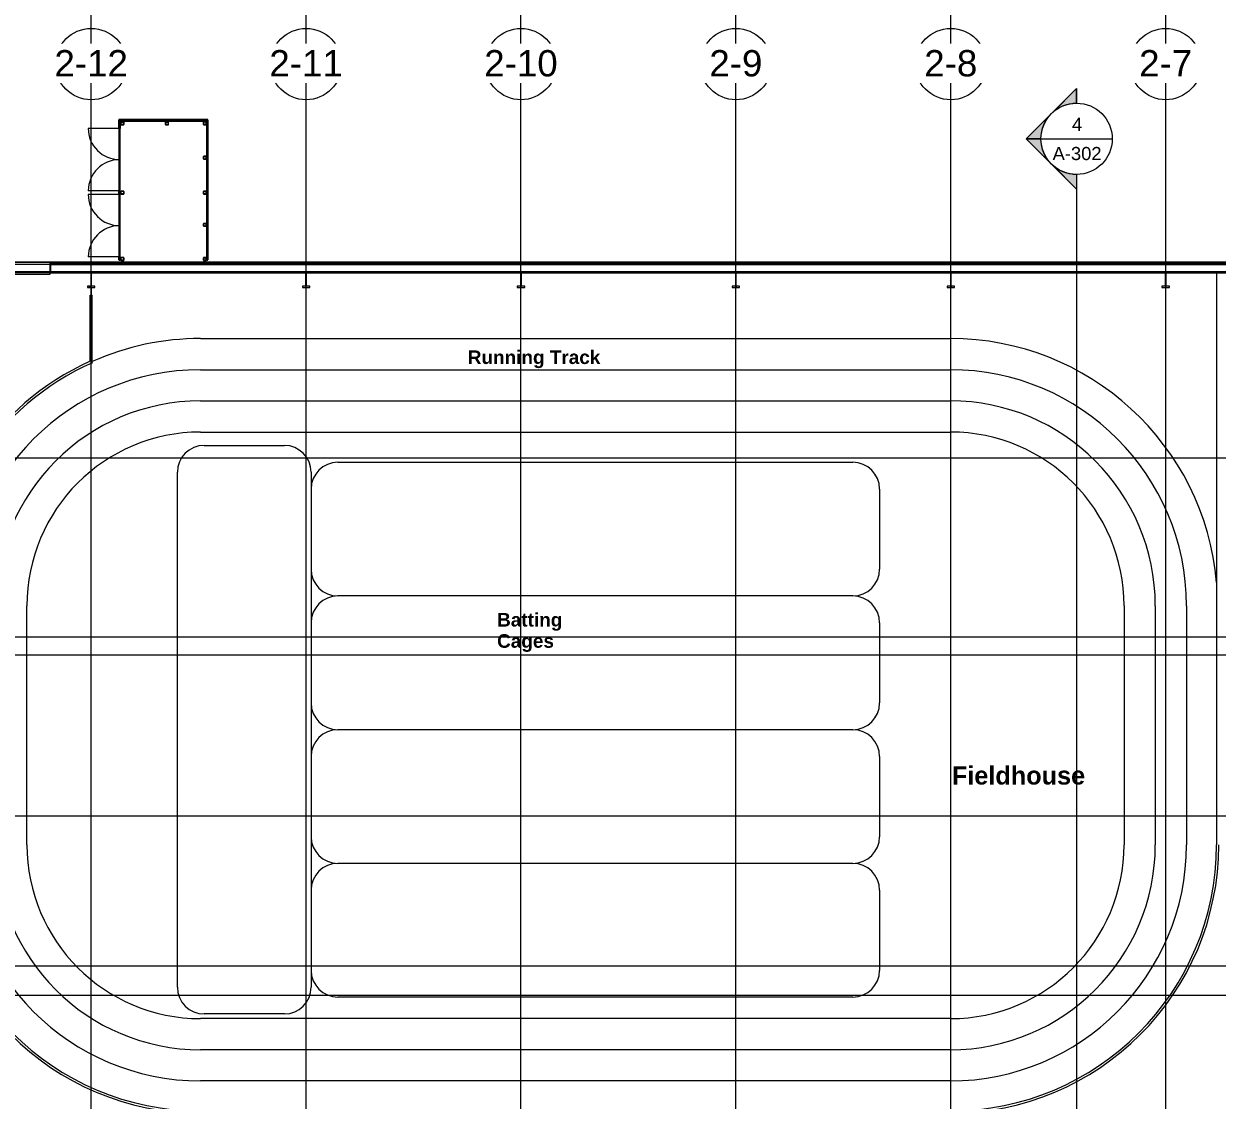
# Model space of a CAD drawing. Header units: inches. Extents: x 21341 to 27231, y -23509 to -20035.
# Drawn here: x 22995 to 24603, y -22250 to -20800 of the extents above; entities that cross this region are included whole.
import ezdxf

# ---------------------------------------------------------------- set-up
doc = ezdxf.new("R2010")
doc.units = ezdxf.units.IN
doc.header["$MEASUREMENT"] = 0
doc.linetypes.add('Grid Line 1_2_', pattern=[0.875, 0.5, -0.125, 0.125, -0.125])
for name, color, linetype, lineweight in [('A-DOOR', 31, 'Continuous', 9), ('A-FLOR', 192, 'Continuous', 9), ('A-FLOR-HRAL', 11, 'Continuous', 9), ('A-FLOR-OTLN', 90, 'Continuous', 9), ('A-WALL', 113, 'Continuous', 9), ('A-WALL-PATT', 111, 'Continuous', 25), ('C-BLDG-PADS', 91, 'Continuous', 9), ('C-TOPO', 7, 'Continuous', 9), ('G-ANNO-SYMB', 111, 'Continuous', 9), ('G-ANNO-TEXT', 231, 'Continuous', 9), ('L-SITE-WALL', 31, 'Continuous', 9), ('M-AREA-IDEN', 171, 'Continuous', 9), ('S-BEAM', 12, 'Continuous', 9), ('S-COLS', 52, 'Continuous', 9), ('S-GRID', 1, 'Continuous', 9), ('S-GRID-IDEN', 1, 'Continuous', 9)]:
    doc.layers.add(name, color=color, linetype=linetype, lineweight=lineweight)
doc.styles.add('Arial', font='arial.ttf', dxfattribs={"height": 35.407186})
doc.styles.add('Arial_1', font='arial.ttf', dxfattribs={"height": 17.703593})
doc.styles.add('Arial_B', font='arialbd.ttf', dxfattribs={"height": 18.265612})
doc.styles.add('Arial_B_1', font='arialbd.ttf', dxfattribs={"height": 24.354149})
pattern_1 = [(225, (24533.39, -22360.053), (19.00703, -19.00703), []), (225, (24533.39, -22388.853), (19.00703, -19.00703), [])]
pattern_2 = [(225, (24243.89, -22360.053), (19.00703, -19.00703), []), (225, (24243.89, -22388.853), (19.00703, -19.00703), [])]
pattern_3 = [(225, (23954.39, -22360.053), (19.00703, -19.00703), []), (225, (23954.39, -22388.853), (19.00703, -19.00703), [])]
pattern_4 = [(225, (23664.89, -22360.053), (19.00703, -19.00703), []), (225, (23664.89, -22388.853), (19.00703, -19.00703), [])]
pattern_5 = [(225, (23375.39, -22360.053), (19.00703, -19.00703), []), (225, (23375.39, -22388.853), (19.00703, -19.00703), [])]
pattern_6 = [(225, (23085.89, -22360.053), (19.00703, -19.00703), []), (225, (23085.89, -22388.853), (19.00703, -19.00703), [])]

# ---------------------------------------------------------------- blocks, each defined once
blk = doc.blocks.new('overhead door - one-983186-First Floor Plan')
at = {"layer": 'A-DOOR'}
for p, q in [((54, -7), (-54, -7)), ((-54, -7), (-54, -8.75)), ((-54, -8.75), (54, -8.75)), ((54, -8.75), (54, -7))]:
    blk.add_line(p, q, dxfattribs=at)
blk = doc.blocks.new('Top Rail Type - Top Rail_Internal_-939601-First Floor Plan')
at = {"layer": 'A-FLOR-HRAL'}
for p, q in [((24601.9, -21135.1), (24601.9, -21906.1)), ((23084.4, -21165.6), (23087.4, -21165.6)), ((23084.4, -21254.6), (23084.4, -21165.6)), ((23087.4, -21256.6), (23087.4, -21165.6))]:
    blk.add_line(p, q, dxfattribs=at)
for centre, radius, start, end in [((23233.3, -21584.1), 361.5, 114.3202, 180), ((23233.3, -21584.1), 358.5, 114.0064, 180), ((23233.3, -21906.1), 361.5, 180, 270), ((23233.3, -21906.1), 358.5, 180, 270), ((24243.4, -21906.1), 358.5, 270, 0), ((24243.4, -21906.1), 361.5, 270, 0)]:
    blk.add_arc(centre, radius, start, end, dxfattribs=at)
blk = doc.blocks.new('dumpster door - one-1001559-First Floor Plan')
at = {"layer": 'A-DOOR'}
for p, q in [((-42, 0.5), (42, 0.5)), ((-42, 0), (-42, -42)), ((42, 0), (42, -42)), ((42, -0.5), (-42, -0.5))]:
    blk.add_line(p, q, dxfattribs=at)
for centre, start, end in [((-42, 0), 270, 0), ((42, 0), 180, 270)]:
    blk.add_arc(centre, 42, start, end, dxfattribs=at)
blk = doc.blocks.new('HSS-Hollow Structural Section-Column - HSS4X4X1_4-1001889-First Floor Plan')
at = {"layer": 'S-COLS'}
h = blk.add_hatch(dxfattribs=at)
h.set_pattern_fill('FP_18', color=256, style=0, pattern_type=2)
h.set_pattern_definition([(225, (23127.985, -21116.928), (19.00703, -19.00703), []), (225, (23127.985, -21145.728), (19.00703, -19.00703), [])])
h.paths.add_polyline_path([(1.5, 2), (-1.5, 2), (-1.9, 1.9), (-2, 1.5), (-2, -1.5), (-1.9, -1.9), (-1.5, -2), (1.5, -2), (1.9, -1.9), (2, -1.5), (2, 1.5), (1.9, 1.9)], flags=0)
h.paths.add_polyline_path([(1.5, 1.8), (1.7, 1.7), (1.8, 1.5), (1.7, -1.7), (1.5, -1.8), (-1.7, -1.7), (-1.8, -1.5), (-1.7, 1.7), (-1.5, 1.8)], flags=0)
at = {"layer": 'S-COLS', "lineweight": 15}
for p, q in [((-2, 1.5), (-2, -1.5)), ((-1.8, -1.5), (-1.8, 1.5)), ((1.5, 2), (-1.5, 2)), ((-1.5, 1.8), (1.5, 1.8)), ((1.8, 1.5), (1.8, -1.5)), ((2, -1.5), (2, 1.5)), ((1.5, -1.8), (-1.5, -1.8)), ((-1.5, -2), (1.5, -2))]:
    blk.add_line(p, q, dxfattribs=at)
for centre, radius, start, end in [((-1.5, 1.5), 0.466, 90, 180), ((-1.5, 1.5), 0.233, 90, 180), ((1.5, 1.5), 0.466, 360, 90), ((1.5, 1.5), 0.233, 0, 90), ((-1.5, -1.5), 0.466, 180, 270), ((-1.5, -1.5), 0.233, 180, 270), ((1.5, -1.5), 0.233, 270, 360), ((1.5, -1.5), 0.466, 270, 360)]:
    blk.add_arc(centre, radius, start, end, dxfattribs=at)
blk = doc.blocks.new('HSS-Hollow Structural Section-Column - HSS4X4X1_4-V24-First Floor Plan')
at = {"layer": 'S-COLS', "lineweight": 15}
for p, q in [((-2, 1.534), (-2, -1.534)), ((-1.767, -1.534), (-1.767, 1.534)), ((1.534, 2), (-1.534, 2)), ((-1.534, 1.767), (1.534, 1.767)), ((1.767, 1.534), (1.767, -1.534)), ((2, -1.534), (2, 1.534)), ((1.534, -1.767), (-1.534, -1.767)), ((-1.534, -2), (1.534, -2))]:
    blk.add_line(p, q, dxfattribs=at)
for centre, radius, start, end in [((-1.534, 1.534), 0.466, 90, 180), ((-1.534, 1.534), 0.233, 90, 180), ((1.534, 1.534), 0.466, 360, 90), ((1.534, 1.534), 0.233, 0, 90), ((-1.534, -1.534), 0.466, 180, 270), ((-1.534, -1.534), 0.233, 180, 270), ((1.534, -1.534), 0.233, 270, 360), ((1.534, -1.534), 0.466, 270, 360)]:
    blk.add_arc(centre, radius, start, end, dxfattribs=at)
blk = doc.blocks.new('HSS-Hollow Structural Section-Column - HSS4X4X1_4-V25-First Floor Plan')
at = {"layer": 'S-COLS', "lineweight": 15}
for p, q in [((-2, 1.534), (-2, -1.534)), ((-1.767, -1.534), (-1.767, 1.534)), ((1.534, 2), (-1.534, 2)), ((-1.534, 1.767), (1.534, 1.767)), ((1.767, 1.534), (1.767, -1.534)), ((2, -1.534), (2, 1.534)), ((1.534, -1.767), (-1.534, -1.767)), ((-1.534, -2), (1.534, -2))]:
    blk.add_line(p, q, dxfattribs=at)
for centre, radius, start, end in [((-1.534, 1.534), 0.466, 90, 180), ((-1.534, 1.534), 0.233, 90, 180), ((1.534, 1.534), 0.466, 360, 90), ((1.534, 1.534), 0.233, 0, 90), ((-1.534, -1.534), 0.466, 180, 270), ((-1.534, -1.534), 0.233, 180, 270), ((1.534, -1.534), 0.233, 270, 360), ((1.534, -1.534), 0.466, 270, 360)]:
    blk.add_arc(centre, radius, start, end, dxfattribs=at)
blk = doc.blocks.new('HSS-Hollow Structural Section-Column - HSS4X4X1_4-V26-First Floor Plan')
at = {"layer": 'S-COLS', "lineweight": 15}
for p, q in [((-2, 1.534), (-2, -1.534)), ((-1.767, -1.534), (-1.767, 1.534)), ((1.534, 2), (-1.534, 2)), ((-1.534, 1.767), (1.534, 1.767)), ((1.767, 1.534), (1.767, -1.534)), ((2, -1.534), (2, 1.534)), ((1.534, -1.767), (-1.534, -1.767)), ((-1.534, -2), (1.534, -2))]:
    blk.add_line(p, q, dxfattribs=at)
for centre, radius, start, end in [((-1.534, 1.534), 0.466, 90, 180), ((-1.534, 1.534), 0.233, 90, 180), ((1.534, 1.534), 0.466, 360, 90), ((1.534, 1.534), 0.233, 0, 90), ((-1.534, -1.534), 0.466, 180, 270), ((-1.534, -1.534), 0.233, 180, 270), ((1.534, -1.534), 0.233, 270, 360), ((1.534, -1.534), 0.466, 270, 360)]:
    blk.add_arc(centre, radius, start, end, dxfattribs=at)
blk = doc.blocks.new('HSS-Hollow Structural Section-Column - HSS4X4X1_4-V27-First Floor Plan')
at = {"layer": 'S-COLS', "lineweight": 15}
for p, q in [((-2, 1.534), (-2, -1.534)), ((-1.767, -1.534), (-1.767, 1.534)), ((1.534, 2), (-1.534, 2)), ((-1.534, 1.767), (1.534, 1.767)), ((1.767, 1.534), (1.767, -1.534)), ((2, -1.534), (2, 1.534)), ((1.534, -1.767), (-1.534, -1.767)), ((-1.534, -2), (1.534, -2))]:
    blk.add_line(p, q, dxfattribs=at)
for centre, radius, start, end in [((-1.534, 1.534), 0.466, 90, 180), ((-1.534, 1.534), 0.233, 90, 180), ((1.534, 1.534), 0.466, 360, 90), ((1.534, 1.534), 0.233, 0, 90), ((-1.534, -1.534), 0.466, 180, 270), ((-1.534, -1.534), 0.233, 180, 270), ((1.534, -1.534), 0.233, 270, 360), ((1.534, -1.534), 0.466, 270, 360)]:
    blk.add_arc(centre, radius, start, end, dxfattribs=at)
blk = doc.blocks.new('HSS-Hollow Structural Section-Column - HSS4X4X1_4-V28-First Floor Plan')
at = {"layer": 'S-COLS'}
h = blk.add_hatch(dxfattribs=at)
h.set_pattern_fill('FP_19', color=256, style=0, pattern_type=2)
h.set_pattern_definition([(225, (23238.985, -20934.178), (19.00703, -19.00703), []), (225, (23238.985, -20962.978), (19.00703, -19.00703), [])])
h.paths.add_polyline_path([(1.5, 2), (-1.5, 2), (-1.9, 1.9), (-2, 1.5), (-2, -1.5), (-1.9, -1.9), (-1.5, -2), (1.5, -2), (1.9, -1.9), (2, -1.5), (2, 1.5), (1.9, 1.9)], flags=0)
h.paths.add_polyline_path([(1.5, 1.8), (1.7, 1.7), (1.8, 1.5), (1.7, -1.7), (1.5, -1.8), (-1.7, -1.7), (-1.8, -1.5), (-1.7, 1.7), (-1.5, 1.8)], flags=0)
at = {"layer": 'S-COLS', "lineweight": 15}
for p, q in [((-2, 1.5), (-2, -1.5)), ((-1.8, -1.5), (-1.8, 1.5)), ((1.5, 2), (-1.5, 2)), ((-1.5, 1.8), (1.5, 1.8)), ((1.8, 1.5), (1.8, -1.5)), ((2, -1.5), (2, 1.5)), ((1.5, -1.8), (-1.5, -1.8)), ((-1.5, -2), (1.5, -2))]:
    blk.add_line(p, q, dxfattribs=at)
for centre, radius, start, end in [((-1.5, 1.5), 0.466, 90, 180), ((-1.5, 1.5), 0.233, 90, 180), ((1.5, 1.5), 0.466, 360, 90), ((1.5, 1.5), 0.233, 0, 90), ((-1.5, -1.5), 0.466, 180, 270), ((-1.5, -1.5), 0.233, 180, 270), ((1.5, -1.5), 0.233, 270, 360), ((1.5, -1.5), 0.466, 270, 360)]:
    blk.add_arc(centre, radius, start, end, dxfattribs=at)
blk = doc.blocks.new('HSS-Hollow Structural Section-Column - HSS4X4X1_4-V29-First Floor Plan')
at = {"layer": 'S-COLS', "lineweight": 15}
for p, q in [((-2, 1.534), (-2, -1.534)), ((-1.767, -1.534), (-1.767, 1.534)), ((1.534, 2), (-1.534, 2)), ((-1.534, 1.767), (1.534, 1.767)), ((1.767, 1.534), (1.767, -1.534)), ((2, -1.534), (2, 1.534)), ((1.534, -1.767), (-1.534, -1.767)), ((-1.534, -2), (1.534, -2))]:
    blk.add_line(p, q, dxfattribs=at)
for centre, radius, start, end in [((-1.534, 1.534), 0.466, 90, 180), ((-1.534, 1.534), 0.233, 90, 180), ((1.534, 1.534), 0.466, 360, 90), ((1.534, 1.534), 0.233, 0, 90), ((-1.534, -1.534), 0.466, 180, 270), ((-1.534, -1.534), 0.233, 180, 270), ((1.534, -1.534), 0.233, 270, 360), ((1.534, -1.534), 0.466, 270, 360)]:
    blk.add_arc(centre, radius, start, end, dxfattribs=at)
blk = doc.blocks.new('HSS-Hollow Structural Section-Column - HSS4X4X1_4-V30-First Floor Plan')
at = {"layer": 'S-COLS'}
h = blk.add_hatch(dxfattribs=at)
h.set_pattern_fill('FP_20', color=256, style=0, pattern_type=2)
h.set_pattern_definition([(225, (23238.985, -20980.553), (19.00703, -19.00703), []), (225, (23238.985, -21009.353), (19.00703, -19.00703), [])])
h.paths.add_polyline_path([(-1.5, 2), (-1.9, 1.9), (-2, 1.5), (-2, -1.5), (-1.9, -1.9), (-1.5, -2), (1.5, -2), (1.9, -1.9), (2, -1.5), (2, 1.5), (1.9, 1.9), (1.5, 2)], flags=0)
h.paths.add_polyline_path([(-1.5, 1.8), (1.7, 1.7), (1.8, 1.5), (1.7, -1.7), (1.5, -1.8), (-1.7, -1.7), (-1.8, -1.5), (-1.7, 1.7)], flags=0)
at = {"layer": 'S-COLS', "lineweight": 15}
for p, q in [((-2, 1.5), (-2, -1.5)), ((-1.8, -1.5), (-1.8, 1.5)), ((1.5, 2), (-1.5, 2)), ((-1.5, 1.8), (1.5, 1.8)), ((1.8, 1.5), (1.8, -1.5)), ((2, -1.5), (2, 1.5)), ((1.5, -1.8), (-1.5, -1.8)), ((-1.5, -2), (1.5, -2))]:
    blk.add_line(p, q, dxfattribs=at)
for centre, radius, start, end in [((-1.5, 1.5), 0.466, 90, 180), ((-1.5, 1.5), 0.233, 90, 180), ((1.5, 1.5), 0.466, 360, 90), ((1.5, 1.5), 0.233, 0, 90), ((-1.5, -1.5), 0.466, 180, 270), ((-1.5, -1.5), 0.233, 180, 270), ((1.5, -1.5), 0.233, 270, 360), ((1.5, -1.5), 0.466, 270, 360)]:
    blk.add_arc(centre, radius, start, end, dxfattribs=at)
blk = doc.blocks.new('HSS-Hollow Structural Section-Column - HSS4X4X1_4-V31-First Floor Plan')
at = {"layer": 'S-COLS', "lineweight": 15}
for p, q in [((-2, 1.534), (-2, -1.534)), ((-1.767, -1.534), (-1.767, 1.534)), ((1.534, 2), (-1.534, 2)), ((-1.534, 1.767), (1.534, 1.767)), ((1.767, 1.534), (1.767, -1.534)), ((2, -1.534), (2, 1.534)), ((1.534, -1.767), (-1.534, -1.767)), ((-1.534, -2), (1.534, -2))]:
    blk.add_line(p, q, dxfattribs=at)
for centre, radius, start, end in [((-1.534, 1.534), 0.466, 90, 180), ((-1.534, 1.534), 0.233, 90, 180), ((1.534, 1.534), 0.466, 360, 90), ((1.534, 1.534), 0.233, 0, 90), ((-1.534, -1.534), 0.466, 180, 270), ((-1.534, -1.534), 0.233, 180, 270), ((1.534, -1.534), 0.233, 270, 360), ((1.534, -1.534), 0.466, 270, 360)]:
    blk.add_arc(centre, radius, start, end, dxfattribs=at)
blk = doc.blocks.new('columns and girder2 - one-V35-First Floor Plan')
at = {"layer": 'S-BEAM'}
h = blk.add_hatch(dxfattribs=at)
h.set_pattern_fill('FP_25', color=256, style=0, pattern_type=2)
h.set_pattern_definition(pattern_1)
h.paths.add_polyline_path([(5, -0.5), (-5, -0.5), (-5, -2), (5, -2)], flags=0)
h.paths.add_polyline_path([(-5, -20), (-5, -21.5), (5, -21.5), (5, -20)], flags=0)
h.paths.add_polyline_path([(-5, -1204.8), (-5, -1206.3), (5, -1206.3), (5, -1204.8)], flags=0)
h.paths.add_polyline_path([(5, -1224.3), (-5, -1224.3), (-5, -1225), (5, -1225)], flags=0)
h = blk.add_hatch(dxfattribs=at)
h.set_pattern_fill('FP_25', color=256, style=0, pattern_type=2)
h.set_pattern_definition(pattern_1)
h.paths.add_polyline_path([(-0.6, -2), (-0.6, -20), (0.6, -20), (0.6, -2)], flags=0)
h.paths.add_polyline_path([(-0.6, -1206.3), (-0.6, -1224.3), (0.6, -1224.3), (0.6, -1206.3)], flags=0)
at = {"layer": 'S-BEAM', "lineweight": 15}
for p, q in [((5, -0.5), (-5, -0.5)), ((-5, -0.5), (-5, -2)), ((-5, -2), (5, -2)), ((0.6, -2), (-0.6, -2)), ((-0.6, -2), (-0.6, -20)), ((0.6, -20), (0.6, -2)), ((5, -2), (5, -0.5)), ((5, -20), (-5, -20)), ((-5, -20), (-5, -21.5)), ((-5, -21.5), (5, -21.5)), ((-0.6, -20), (0.6, -20)), ((5, -21.5), (5, -20)), ((5, -1204.8), (-5, -1204.8)), ((-5, -1204.8), (-5, -1206.3)), ((5, -1206.3), (5, -1204.8)), ((-5, -1206.3), (5, -1206.3)), ((0.6, -1206.3), (-0.6, -1206.3)), ((-0.6, -1206.3), (-0.6, -1224.3)), ((0.6, -1224.3), (0.6, -1206.3)), ((5, -1224.3), (-5, -1224.3)), ((-5, -1224.3), (-5, -1225)), ((-0.6, -1224.3), (0.6, -1224.3)), ((5, -1225), (5, -1224.3))]:
    blk.add_line(p, q, dxfattribs=at)
blk = doc.blocks.new('columns and girder2 - one-V36-First Floor Plan')
at = {"layer": 'S-BEAM'}
h = blk.add_hatch(dxfattribs=at)
h.set_pattern_fill('FP_26', color=256, style=0, pattern_type=2)
h.set_pattern_definition(pattern_2)
h.paths.add_polyline_path([(5, -0.5), (-5, -0.5), (-5, -2), (5, -2)], flags=0)
h.paths.add_polyline_path([(5, -20), (-5, -20), (-5, -21.5), (5, -21.5)], flags=0)
h.paths.add_polyline_path([(-5, -1204.8), (-5, -1206.3), (5, -1206.3), (5, -1204.8)], flags=0)
h.paths.add_polyline_path([(5, -1224.3), (-5, -1224.3), (-5, -1225), (5, -1225)], flags=0)
h = blk.add_hatch(dxfattribs=at)
h.set_pattern_fill('FP_26', color=256, style=0, pattern_type=2)
h.set_pattern_definition(pattern_2)
h.paths.add_polyline_path([(-0.6, -2), (-0.6, -20), (0.6, -20), (0.6, -2)], flags=0)
h.paths.add_polyline_path([(-0.6, -1206.3), (-0.6, -1224.3), (0.6, -1224.3), (0.6, -1206.3)], flags=0)
at = {"layer": 'S-BEAM', "lineweight": 15}
for p, q in [((5, -0.5), (-5, -0.5)), ((-5, -0.5), (-5, -2)), ((-5, -2), (5, -2)), ((0.6, -2), (-0.6, -2)), ((-0.6, -2), (-0.6, -20)), ((0.6, -20), (0.6, -2)), ((5, -2), (5, -0.5)), ((5, -20), (-5, -20)), ((-5, -20), (-5, -21.5)), ((-5, -21.5), (5, -21.5)), ((-0.6, -20), (0.6, -20)), ((5, -21.5), (5, -20)), ((5, -1204.8), (-5, -1204.8)), ((-5, -1204.8), (-5, -1206.3)), ((5, -1206.3), (5, -1204.8)), ((-5, -1206.3), (5, -1206.3)), ((0.6, -1206.3), (-0.6, -1206.3)), ((-0.6, -1206.3), (-0.6, -1224.3)), ((0.6, -1224.3), (0.6, -1206.3)), ((5, -1224.3), (-5, -1224.3)), ((-5, -1224.3), (-5, -1225)), ((-0.6, -1224.3), (0.6, -1224.3)), ((5, -1225), (5, -1224.3))]:
    blk.add_line(p, q, dxfattribs=at)
blk = doc.blocks.new('columns and girder2 - one-V37-First Floor Plan')
at = {"layer": 'S-BEAM'}
h = blk.add_hatch(dxfattribs=at)
h.set_pattern_fill('FP_27', color=256, style=0, pattern_type=2)
h.set_pattern_definition(pattern_3)
h.paths.add_polyline_path([(5, -0.5), (-5, -0.5), (-5, -2), (5, -2)], flags=0)
h.paths.add_polyline_path([(-5, -20), (-5, -21.5), (5, -21.5), (5, -20)], flags=0)
h.paths.add_polyline_path([(-5, -1204.8), (-5, -1206.3), (5, -1206.3), (5, -1204.8)], flags=0)
h.paths.add_polyline_path([(5, -1224.3), (-5, -1224.3), (-5, -1225), (5, -1225)], flags=0)
h = blk.add_hatch(dxfattribs=at)
h.set_pattern_fill('FP_27', color=256, style=0, pattern_type=2)
h.set_pattern_definition(pattern_3)
h.paths.add_polyline_path([(-0.6, -2), (-0.6, -20), (0.6, -20), (0.6, -2)], flags=0)
h.paths.add_polyline_path([(-0.6, -1206.3), (-0.6, -1224.3), (0.6, -1224.3), (0.6, -1206.3)], flags=0)
at = {"layer": 'S-BEAM', "lineweight": 15}
for p, q in [((5, -0.5), (-5, -0.5)), ((-5, -0.5), (-5, -2)), ((-5, -2), (5, -2)), ((0.6, -2), (-0.6, -2)), ((-0.6, -2), (-0.6, -20)), ((0.6, -20), (0.6, -2)), ((5, -2), (5, -0.5)), ((5, -20), (-5, -20)), ((-5, -20), (-5, -21.5)), ((-5, -21.5), (5, -21.5)), ((-0.6, -20), (0.6, -20)), ((5, -21.5), (5, -20)), ((5, -1204.8), (-5, -1204.8)), ((-5, -1204.8), (-5, -1206.3)), ((5, -1206.3), (5, -1204.8)), ((-5, -1206.3), (5, -1206.3)), ((0.6, -1206.3), (-0.6, -1206.3)), ((-0.6, -1206.3), (-0.6, -1224.3)), ((0.6, -1224.3), (0.6, -1206.3)), ((5, -1224.3), (-5, -1224.3)), ((-5, -1224.3), (-5, -1225)), ((-0.6, -1224.3), (0.6, -1224.3)), ((5, -1225), (5, -1224.3))]:
    blk.add_line(p, q, dxfattribs=at)
blk = doc.blocks.new('columns and girder2 - one-V38-First Floor Plan')
at = {"layer": 'S-BEAM'}
h = blk.add_hatch(dxfattribs=at)
h.set_pattern_fill('FP_28', color=256, style=0, pattern_type=2)
h.set_pattern_definition(pattern_4)
h.paths.add_polyline_path([(5, -0.5), (-5, -0.5), (-5, -2), (5, -2)], flags=0)
h.paths.add_polyline_path([(-5, -20), (-5, -21.5), (5, -21.5), (5, -20)], flags=0)
h.paths.add_polyline_path([(5, -1204.8), (-5, -1204.8), (-5, -1206.3), (5, -1206.3)], flags=0)
h.paths.add_polyline_path([(5, -1224.3), (-5, -1224.3), (-5, -1225), (5, -1225)], flags=0)
h = blk.add_hatch(dxfattribs=at)
h.set_pattern_fill('FP_28', color=256, style=0, pattern_type=2)
h.set_pattern_definition(pattern_4)
h.paths.add_polyline_path([(-0.6, -2), (-0.6, -20), (0.6, -20), (0.6, -2)], flags=0)
h.paths.add_polyline_path([(0.6, -1206.3), (-0.6, -1206.3), (-0.6, -1224.3), (0.6, -1224.3)], flags=0)
at = {"layer": 'S-BEAM', "lineweight": 15}
for p, q in [((5, -0.5), (-5, -0.5)), ((-5, -0.5), (-5, -2)), ((-5, -2), (5, -2)), ((0.6, -2), (-0.6, -2)), ((-0.6, -2), (-0.6, -20)), ((0.6, -20), (0.6, -2)), ((5, -2), (5, -0.5)), ((5, -20), (-5, -20)), ((-5, -20), (-5, -21.5)), ((-5, -21.5), (5, -21.5)), ((-0.6, -20), (0.6, -20)), ((5, -21.5), (5, -20)), ((5, -1204.8), (-5, -1204.8)), ((-5, -1204.8), (-5, -1206.3)), ((5, -1206.3), (5, -1204.8)), ((-5, -1206.3), (5, -1206.3)), ((0.6, -1206.3), (-0.6, -1206.3)), ((-0.6, -1206.3), (-0.6, -1224.3)), ((0.6, -1224.3), (0.6, -1206.3)), ((5, -1224.3), (-5, -1224.3)), ((-5, -1224.3), (-5, -1225)), ((-0.6, -1224.3), (0.6, -1224.3)), ((5, -1225), (5, -1224.3))]:
    blk.add_line(p, q, dxfattribs=at)
blk = doc.blocks.new('columns and girder2 - one-V39-First Floor Plan')
at = {"layer": 'S-BEAM'}
h = blk.add_hatch(dxfattribs=at)
h.set_pattern_fill('FP_29', color=256, style=0, pattern_type=2)
h.set_pattern_definition(pattern_5)
h.paths.add_polyline_path([(5, -0.5), (-5, -0.5), (-5, -2), (5, -2)], flags=0)
h.paths.add_polyline_path([(-5, -20), (-5, -21.5), (5, -21.5), (5, -20)], flags=0)
h.paths.add_polyline_path([(5, -1204.8), (-5, -1204.8), (-5, -1206.3), (5, -1206.3)], flags=0)
h.paths.add_polyline_path([(5, -1224.3), (-5, -1224.3), (-5, -1225), (5, -1225)], flags=0)
h = blk.add_hatch(dxfattribs=at)
h.set_pattern_fill('FP_29', color=256, style=0, pattern_type=2)
h.set_pattern_definition(pattern_5)
h.paths.add_polyline_path([(-0.6, -2), (-0.6, -20), (0.6, -20), (0.6, -2)], flags=0)
h.paths.add_polyline_path([(-0.6, -1206.3), (-0.6, -1224.3), (0.6, -1224.3), (0.6, -1206.3)], flags=0)
at = {"layer": 'S-BEAM', "lineweight": 15}
for p, q in [((5, -0.5), (-5, -0.5)), ((-5, -0.5), (-5, -2)), ((-5, -2), (5, -2)), ((0.6, -2), (-0.6, -2)), ((-0.6, -2), (-0.6, -20)), ((0.6, -20), (0.6, -2)), ((5, -2), (5, -0.5)), ((5, -20), (-5, -20)), ((-5, -20), (-5, -21.5)), ((-5, -21.5), (5, -21.5)), ((-0.6, -20), (0.6, -20)), ((5, -21.5), (5, -20)), ((5, -1204.8), (-5, -1204.8)), ((-5, -1204.8), (-5, -1206.3)), ((5, -1206.3), (5, -1204.8)), ((-5, -1206.3), (5, -1206.3)), ((0.6, -1206.3), (-0.6, -1206.3)), ((-0.6, -1206.3), (-0.6, -1224.3)), ((0.6, -1224.3), (0.6, -1206.3)), ((5, -1224.3), (-5, -1224.3)), ((-5, -1224.3), (-5, -1225)), ((-0.6, -1224.3), (0.6, -1224.3)), ((5, -1225), (5, -1224.3))]:
    blk.add_line(p, q, dxfattribs=at)
blk = doc.blocks.new('columns and girder2 - one-V40-First Floor Plan')
at = {"layer": 'S-BEAM'}
h = blk.add_hatch(dxfattribs=at)
h.set_pattern_fill('FP_30', color=256, style=0, pattern_type=2)
h.set_pattern_definition(pattern_6)
h.paths.add_polyline_path([(5, -0.5), (-5, -0.5), (-5, -2), (5, -2)], flags=0)
h.paths.add_polyline_path([(-5, -20), (-5, -21.5), (5, -21.5), (5, -20)], flags=0)
h.paths.add_polyline_path([(5, -1204.8), (-5, -1204.8), (-5, -1206.3), (5, -1206.3)], flags=0)
h.paths.add_polyline_path([(5, -1224.3), (-5, -1224.3), (-5, -1225), (5, -1225)], flags=0)
h = blk.add_hatch(dxfattribs=at)
h.set_pattern_fill('FP_30', color=256, style=0, pattern_type=2)
h.set_pattern_definition(pattern_6)
h.paths.add_polyline_path([(-0.6, -2), (-0.6, -20), (0.6, -20), (0.6, -2)], flags=0)
h.paths.add_polyline_path([(-0.6, -1206.3), (-0.6, -1224.3), (0.6, -1224.3), (0.6, -1206.3)], flags=0)
at = {"layer": 'S-BEAM', "lineweight": 15}
for p, q in [((5, -0.5), (-5, -0.5)), ((-5, -0.5), (-5, -2)), ((-5, -2), (5, -2)), ((0.6, -2), (-0.6, -2)), ((-0.6, -2), (-0.6, -20)), ((0.6, -20), (0.6, -2)), ((5, -2), (5, -0.5)), ((5, -20), (-5, -20)), ((-5, -20), (-5, -21.5)), ((-5, -21.5), (5, -21.5)), ((-0.6, -20), (0.6, -20)), ((5, -21.5), (5, -20)), ((5, -1204.8), (-5, -1204.8)), ((-5, -1204.8), (-5, -1206.3)), ((5, -1206.3), (5, -1204.8)), ((-5, -1206.3), (5, -1206.3)), ((0.6, -1206.3), (-0.6, -1206.3)), ((-0.6, -1206.3), (-0.6, -1224.3)), ((0.6, -1224.3), (0.6, -1206.3)), ((5, -1224.3), (-5, -1224.3)), ((-5, -1224.3), (-5, -1225)), ((-0.6, -1224.3), (0.6, -1224.3)), ((5, -1225), (5, -1224.3))]:
    blk.add_line(p, q, dxfattribs=at)
blk = doc.blocks.new('Section - Section Head - Filled-1526-First Floor Plan')
at = {"layer": 'G-ANNO-SYMB'}
h = blk.add_hatch(color=256, dxfattribs=at)
edge = h.paths.add_edge_path(flags=0)
edge.add_line((-0.4268, 0.1768), (-0.25, 0.3536))
edge.add_line((-0.25, 0.3536), (-0.25, 0.25))
edge.add_arc((-0.25, 0), 0.25, 90, 135)
h = blk.add_hatch(color=256, dxfattribs=at)
edge = h.paths.add_edge_path(flags=0)
edge.add_arc((-0.25, 0), 0.25, 45, 90)
edge.add_line((-0.25, 0.25), (-0.25, 0.3536))
edge.add_line((-0.25, 0.3536), (-0.0732, 0.1768))
h = blk.add_hatch(color=256, dxfattribs=at)
edge = h.paths.add_edge_path(flags=0)
edge.add_arc((-0.25, 0), 0.2503, 137.9216, 180)
edge.add_line((-0.5003, 0), (-0.6036, 0))
edge.add_line((-0.6036, 0), (-0.4358, 0.1678))
h = blk.add_hatch(color=256, dxfattribs=at)
edge = h.paths.add_edge_path(flags=0)
edge.add_line((-0.0642, 0.1678), (0.1036, 0))
edge.add_line((0.1036, 0), (0.0003, 0))
edge.add_arc((-0.25, 0), 0.2503, 0, 42.0784)
for p, q in [((-0.25, 0.3536), (-0.6036, 0)), ((-0.25, 0.3536), (-0.4268, 0.1768)), ((-0.25, 0.3536), (0.1036, 0)), ((-0.25, 0.25), (-0.25, 0.3536)), ((-0.0732, 0.1768), (-0.25, 0.3536)), ((-0.25, 0.3536), (-0.25, 0.25)), ((-0.4358, 0.1678), (-0.6036, 0)), ((0.1036, 0), (-0.0642, 0.1678)), ((-0.6036, 0), (-0.5003, 0)), ((0.0003, 0), (0.1036, 0)), ((-0.5, 0), (-0.6036, 0)), ((0, 0), (0.1036, 0))]:
    blk.add_line(p, q, dxfattribs=at)
for radius, start, end in [(0.2503, 137.9216, 180), (0.25, 360, 180), (0.25, 90, 135), (0.25, 45, 90), (0.2503, 0, 42.0784), (0.25, 180, 360)]:
    blk.add_arc((-0.25, 0), radius, start, end, dxfattribs=at)
blk = doc.blocks.new('Grid - Grid Head - Circle-14747-First Floor Plan')
at = {"layer": 'S-GRID-IDEN'}
blk.add_circle((0, 0), 0.25, dxfattribs=at)

msp = doc.modelspace()

# ---------------------------------------------------------------- hatches: boundary and pattern name
at = {"layer": 'A-WALL-PATT', "lineweight": 9}
h = msp.add_hatch(dxfattribs=at)
h.set_pattern_fill('FP_15', color=256, style=0, pattern_type=2)
h.set_pattern_definition([(0, (0, 0), (0, 24), []), (90, (0, 0), (-24, 1e-15), [])])
h.paths.add_polyline_path([(22780.39023, -21124.30281), (22783.39023, -21124.30281), (22783.39023, -21123.30281), (22780.39023, -21123.30281)], flags=0)
h.paths.add_polyline_path([(25981.01523, -21124.30281), (25981.01523, -21123.30281), (25968.76523, -21123.30281), (25968.76523, -21124.30281)], flags=0)
h.paths.add_polyline_path([(25810.92321, -21124.30281), (25932.76523, -21124.30281), (25932.76523, -21123.30281), (23030.51523, -21123.30281), (23030.51523, -21124.30281), (25257.97521, -21124.30281)], flags=0)
h.paths.add_polyline_path([(22791.39023, -21124.30281), (22844.51523, -21124.30281), (22844.51523, -21123.30281), (22791.39023, -21123.30281)], flags=0)
h.paths.add_polyline_path([(22922.51523, -21124.30281), (22922.51523, -21123.30281), (22916.51523, -21123.30281), (22916.51523, -21124.30281)], flags=0)

# ---------------------------------------------------------------- linework, layer by layer
at = {"layer": 'A-FLOR'}
msp.add_line((23085.89023, -21155.30281), (23085.89023, -21165.59659), dxfattribs=at)
at = {"layer": 'A-FLOR-OTLN'}
for p, q in [((23233.25546, -21224.0601), (24243.39023, -21224.0601)), ((23233.25546, -21266.0601), (24243.39023, -21266.0601)), ((23233.25546, -21308.0601), (24243.39023, -21308.0601)), ((23233.25546, -21350.0601), (24243.39023, -21350.0601)), ((23238.07357, -21368.0601), (23346.15892, -21368.0601)), ((23418.15892, -21390.77656), (24111.93323, -21390.77656)), ((23202.07357, -22097.83441), (23202.07357, -21404.0601)), ((23382.15892, -21404.0601), (23382.15892, -22097.83441)), ((24147.93323, -21426.77656), (24147.93323, -21534.86191)), ((24111.93323, -21570.86191), (23418.15892, -21570.86191)), ((22999.25546, -21906.0601), (22999.25546, -21584.0601)), ((24477.39023, -21584.0601), (24477.39023, -21906.0601)), ((24519.39023, -21584.0601), (24519.39023, -21906.0601)), ((24561.39023, -21584.0601), (24561.39023, -21906.0601)), ((24147.93323, -21606.86191), (24147.93323, -21714.94725)), ((24111.93323, -21750.94725), (23418.15892, -21750.94725)), ((24147.93323, -21786.94725), (24147.93323, -21895.0326)), ((24111.93323, -21931.0326), (23418.15892, -21931.0326)), ((24147.93323, -21967.0326), (24147.93323, -22075.11795)), ((24111.93323, -22111.11795), (23418.15892, -22111.11795)), ((23346.15892, -22133.83441), (23238.07357, -22133.83441)), ((24243.39023, -22140.0601), (23233.25546, -22140.0601)), ((24243.39023, -22182.0601), (23233.25546, -22182.0601)), ((24243.39023, -22224.0601), (23233.25546, -22224.0601))]:
    msp.add_line(p, q, dxfattribs=at)
for centre, radius, start, end in [((23233.25546, -21584.0601), 360, 90, 113.90233812), ((24243.39023, -21584.0601), 360, 4.98483295, 90), ((23233.25546, -21584.0601), 318, 90, 180), ((24243.39023, -21584.0601), 318, 0, 90), ((23233.25546, -21584.0601), 276, 90, 180), ((24243.39023, -21584.0601), 276, 0, 90), ((23233.25546, -21584.0601), 234, 90, 180), ((24243.39023, -21584.0601), 234, 0, 90), ((23238.07357, -21404.0601), 36, 90, 180), ((23346.15892, -21404.0601), 36, 0, 90), ((23418.15892, -21426.77656), 36, 90, 180), ((24111.93323, -21426.77656), 36, 0, 90), ((23418.15892, -21534.86191), 36, 180, 270), ((24111.93323, -21534.86191), 36, 270, 0), ((23418.15892, -21606.86191), 36, 90, 180), ((24111.93323, -21606.86191), 36, 0, 90), ((23418.15892, -21714.94725), 36, 180, 270), ((24111.93323, -21714.94725), 36, 270, 0), ((23418.15892, -21786.94725), 36, 90, 180), ((24111.93323, -21786.94725), 36, 0, 90), ((23233.25546, -21906.0601), 318, 180, 270), ((23233.25546, -21906.0601), 276, 180, 270), ((23233.25546, -21906.0601), 234, 180, 270), ((23418.15892, -21895.0326), 36, 180, 270), ((24111.93323, -21895.0326), 36, 270, 0), ((24243.39023, -21906.0601), 234, 270, 0), ((24243.39023, -21906.0601), 276, 270, 0), ((24243.39023, -21906.0601), 318, 270, 0), ((23418.15892, -21967.0326), 36, 90, 180), ((24111.93323, -21967.0326), 36, 0, 90), ((23418.15892, -22075.11795), 36, 180, 270), ((24111.93323, -22075.11795), 36, 270, 0), ((23238.07357, -22097.83441), 36, 180, 270), ((23346.15892, -22097.83441), 36, 270, 0)]:
    msp.add_arc(centre, radius, start, end, dxfattribs=at)
at = {"layer": 'A-WALL'}
for p, q in [((23030.51523, -21123.30281), (25932.76523, -21123.30281)), ((23030.51523, -21124.30281), (25932.76523, -21124.30281)), ((23030.51523, -21134.30281), (25932.76523, -21134.30281))]:
    msp.add_line(p, q, dxfattribs=at)
at = {"layer": 'C-BLDG-PADS'}
msp.add_line((26284.39023, -21121.30281), (22794.39023, -21121.30281), dxfattribs=at)
at = {"layer": 'C-TOPO'}
msp.add_line((22794.38965, -21121.30225), (26211.39551, -21121.30225), dxfattribs=at)
at = {"layer": 'G-ANNO-SYMB'}
for p, q in [((24365.42395, -20955.0772), (24461.42395, -20955.0772)), ((24413.42395, -21003.0772), (24413.42395, -22908.83975)), ((26316.22594, -22069.38846), (22005.48674, -22069.38846))]:
    msp.add_line(p, q, dxfattribs=at)
at = {"layer": 'L-SITE-WALL', "lineweight": 25}
for p, q in [((23243.23523, -20929.30281), (23123.23523, -20929.30281)), ((23123.23523, -20929.30281), (23123.23523, -20941.05281)), ((23243.23523, -21118.05281), (23243.23523, -20929.30281)), ((23123.23523, -20941.05281), (23124.73523, -20941.05281)), ((23124.73523, -20930.80281), (23241.73523, -20930.80281)), ((23124.73523, -20941.05281), (23124.73523, -20930.80281)), ((23241.73523, -20930.80281), (23241.73523, -21118.05281)), ((23124.73523, -21025.05281), (23123.23523, -21025.05281)), ((23123.23523, -21025.05281), (23123.23523, -21030.05281)), ((23124.73523, -21030.05281), (23124.73523, -21025.05281)), ((23123.23523, -21030.05281), (23124.73523, -21030.05281)), ((25932.76523, -21121.80281), (23030.51523, -21121.80281)), ((23030.51523, -21121.80281), (23030.51523, -21135.05281)), ((23124.73523, -21114.05281), (23123.23523, -21114.05281)), ((23123.23523, -21114.05281), (23123.23523, -21118.05281)), ((23123.23523, -21118.05281), (23124.73523, -21118.05281)), ((23124.73523, -21118.05281), (23124.73523, -21114.05281)), ((23241.73523, -21118.05281), (23243.23523, -21118.05281)), ((23030.51523, -21135.05281), (25932.76523, -21135.05281))]:
    msp.add_line(p, q, dxfattribs=at)
at = {"layer": 'S-GRID', "linetype": 'Grid Line 1_2_'}
for p, q in [((23085.89023, -23095.79981), (23085.89023, -20550.05281)), ((23375.39023, -23095.79981), (23375.39023, -20550.05281)), ((23664.89023, -23095.79981), (23664.89023, -20550.05281)), ((23954.39023, -23095.79981), (23954.39023, -20550.05281)), ((24243.89023, -23095.79981), (24243.89023, -20550.05281)), ((24533.39023, -23095.79981), (24533.39023, -20550.05281)), ((23085.89023, -23413.24119), (23085.89023, -20902.42781)), ((23375.39023, -23413.24119), (23375.39023, -20902.42781)), ((23954.39023, -23413.24119), (23954.39023, -20902.42781)), ((24243.89023, -23413.24119), (24243.89023, -20902.42781)), ((24533.39023, -23413.24119), (24533.39023, -20902.42781)), ((27001.46684, -21124.30281), (22748.01523, -21124.30281)), ((27097.46684, -21134.30281), (22748.01523, -21134.30281)), ((26427.34156, -21385.05281), (21471.35909, -21385.05281)), ((27097.46684, -21385.05281), (21928.01523, -21385.05281)), ((26427.34156, -21626.30281), (21471.35909, -21626.30281)), ((26427.34156, -21867.55281), (21471.35909, -21867.55281)), ((27097.46684, -21867.55281), (21928.01523, -21867.55281)), ((26427.34156, -22108.80281), (21471.35909, -22108.80281)), ((27097.46684, -22108.80281), (21928.01523, -22108.80281))]:
    msp.add_line(p, q, dxfattribs=at)

# ---------------------------------------------------------------- block references
at = {"layer": 'A-DOOR', "rotation": 270}
for p in [(23123.98523, -20983.05281), (23123.98523, -21072.05281)]:
    msp.add_blockref('dumpster door - one-1001559-First Floor Plan', p, dxfattribs=at)
at = {"layer": 'A-DOOR'}
msp.add_blockref('overhead door - one-983186-First Floor Plan', (22976.51523, -21128.42781), dxfattribs=at)
at = {"layer": 'A-FLOR-HRAL'}
msp.add_blockref('Top Rail Type - Top Rail_Internal_-939601-First Floor Plan', (0, 0), dxfattribs=at)
at = {"layer": 'G-ANNO-SYMB', "extrusion": (0, 0, -1), "xscale": 191.9999999999999, "yscale": 191.9999999999999, "zscale": 191.9999999999999, "rotation": 270.0000000000003}
msp.add_blockref('Section - Section Head - Filled-1526-First Floor Plan', (-24413.42395, -21003.0772), dxfattribs=at)
at = {"layer": 'S-BEAM', "rotation": 180}
for name, p in [('columns and girder2 - one-V40-First Floor Plan', (23085.89023, -22360.05281)), ('columns and girder2 - one-V39-First Floor Plan', (23375.39023, -22360.05281)), ('columns and girder2 - one-V38-First Floor Plan', (23664.89023, -22360.05281)), ('columns and girder2 - one-V37-First Floor Plan', (23954.39023, -22360.05281)), ('columns and girder2 - one-V36-First Floor Plan', (24243.89023, -22360.05281)), ('columns and girder2 - one-V35-First Floor Plan', (24533.39023, -22360.05281))]:
    msp.add_blockref(name, p, dxfattribs=at)
at = {"layer": 'S-COLS', "rotation": 180}
for name, p in [('HSS-Hollow Structural Section-Column - HSS4X4X1_4-V27-First Floor Plan', (23127.98523, -20934.17781)), ('HSS-Hollow Structural Section-Column - HSS4X4X1_4-V31-First Floor Plan', (23187.98523, -20934.17781)), ('HSS-Hollow Structural Section-Column - HSS4X4X1_4-V28-First Floor Plan', (23238.98523, -20934.17781)), ('HSS-Hollow Structural Section-Column - HSS4X4X1_4-V30-First Floor Plan', (23238.98523, -20980.55281)), ('HSS-Hollow Structural Section-Column - HSS4X4X1_4-V25-First Floor Plan', (23127.98523, -21027.55281)), ('HSS-Hollow Structural Section-Column - HSS4X4X1_4-V26-First Floor Plan', (23238.98523, -21027.55281)), ('HSS-Hollow Structural Section-Column - HSS4X4X1_4-V29-First Floor Plan', (23238.98523, -21070.92781)), ('HSS-Hollow Structural Section-Column - HSS4X4X1_4-1001889-First Floor Plan', (23127.98523, -21116.92781)), ('HSS-Hollow Structural Section-Column - HSS4X4X1_4-V24-First Floor Plan', (23238.98523, -21116.92781))]:
    msp.add_blockref(name, p, dxfattribs=at)
at = {"layer": 'S-GRID-IDEN', "xscale": 191.9999999999999, "yscale": 191.9999999999999, "zscale": 191.9999999999999}
for p in [(23085.89023, -20854.42781), (23375.39023, -20854.42781), (23664.89023, -20854.42781), (23954.39023, -20854.42781), (24243.89023, -20854.42781), (24533.39023, -20854.42781)]:
    msp.add_blockref('Grid - Grid Head - Circle-14747-First Floor Plan', p, dxfattribs=at)

# ---------------------------------------------------------------- texts
at = {"layer": 'G-ANNO-SYMB', "attachment_point": 2, "line_spacing_factor": 0.938532, "style": 'Arial_1'}
for s, insert, char_height, width in [('4', (24414.03869, -20926.73895), 17.70359, 16.416), ('A-302', (24414.03869, -20966.01144), 17.703593, 78.624)]:
    msp.add_mtext(s, dxfattribs=dict(at, insert=insert, char_height=char_height, width=width))
at = {"layer": 'M-AREA-IDEN', "insert": (24335.1088, -21800.44745), "char_height": 24.354149, "width": 208.512, "attachment_point": 2, "line_spacing_factor": 0.938532, "style": 'Arial_B_1'}
msp.add_mtext('Fieldhouse', dxfattribs=at)

# ---------------------------------------------------------------- next in the draw order: texts
at = {"layer": 'G-ANNO-TEXT', "color": 7, "attachment_point": 1, "line_spacing_factor": 0.938532, "style": 'Arial_B', "bg_fill": 3, "box_fill_scale": 1.25, "bg_fill_color": 0, "bg_fill_transparency": 0}
for s, insert, char_height, width in [('Running Track', (23593.22036, -21240.12253), 18.2656116, 207.36), ('Batting\\PCages', (23632.73538, -21593.75821), 18.265612, 102.168)]:
    msp.add_mtext(s, dxfattribs=dict(at, insert=insert, char_height=char_height, width=width))
at = {"layer": 'S-GRID-IDEN', "char_height": 35.407186, "attachment_point": 2, "line_spacing_factor": 0.938532, "style": 'Arial', "bg_fill": 3, "box_fill_scale": 1.25, "bg_fill_color": 0, "bg_fill_transparency": 0}
for s, insert, width in [('2-12', (23085.881, -20835.55407), 117.936), ('2-11', (23375.381, -20835.55407), 117.936), ('2-10', (23664.881, -20835.55407), 117.936), ('2-9', (23954.381, -20835.55407), 85.104), ('2-8', (24243.881, -20835.55407), 85.104), ('2-7', (24533.381, -20835.55407), 85.104)]:
    msp.add_mtext(s, dxfattribs=dict(at, insert=insert, width=width))

# ---------------------------------------------------------------- next in the draw order: linework, layer by layer
at = {"layer": 'G-ANNO-SYMB'}
msp.add_line((26316.22594, -21650.52261), (22005.48674, -21650.52261), dxfattribs=at)
at = {"layer": 'S-GRID', "linetype": 'Grid Line 1_2_'}
for p, q in [((23664.89023, -23413.24119), (23664.89023, -20902.42781)), ((27097.46684, -21626.30281), (21928.01523, -21626.30281))]:
    msp.add_line(p, q, dxfattribs=at)

doc.saveas('drawing.dxf')
